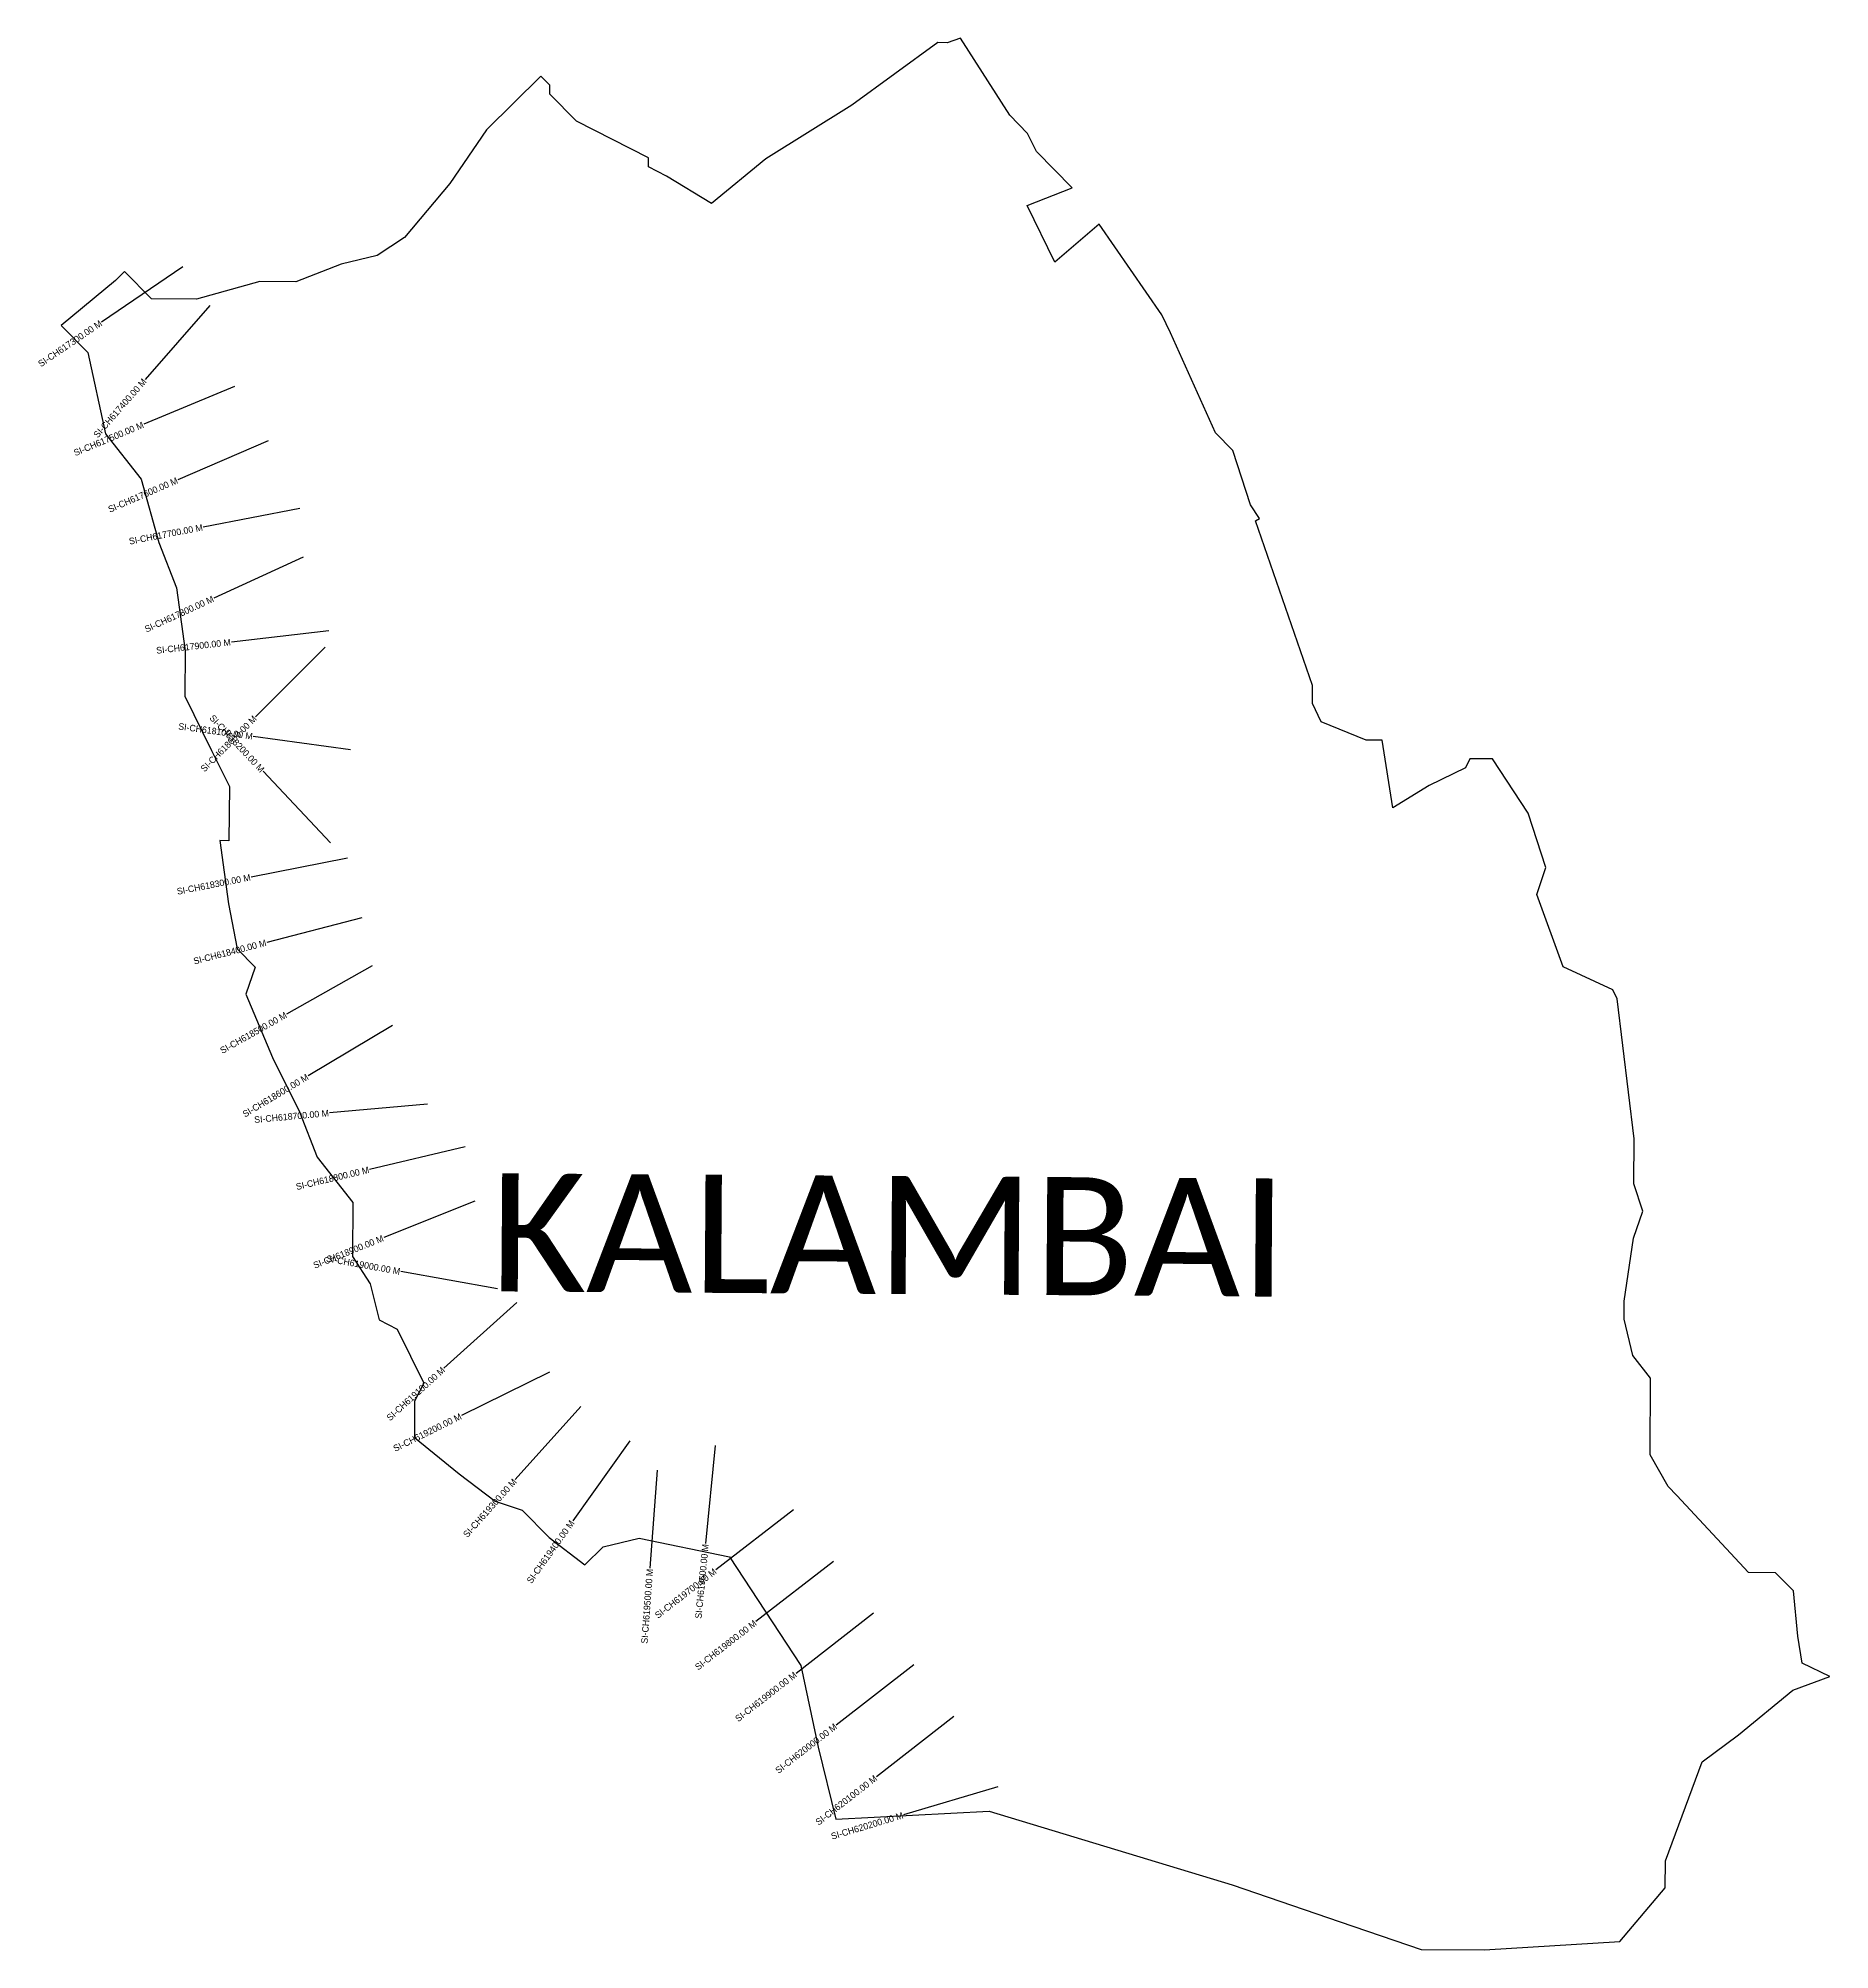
# Model space of a CAD drawing. Header units: metres. Extents: x 323202 to 325938, y 1818214 to 1821133.
import ezdxf
from ezdxf.enums import TextEntityAlignment as Align

# ---------------------------------------------------------------- set-up
doc = ezdxf.new("R2010")
doc.units = ezdxf.units.M
for name, color, linetype in [('CS', 134, 'Continuous'), ('CSMark', 6, 'Continuous'), ('VILLAGE BOUNDRY', 10, 'Continuous'), ('VILLAGE NAME', 250, 'Continuous')]:
    doc.layers.add(name, color=color, linetype=linetype)

msp = doc.modelspace()

# ---------------------------------------------------------------- linework, layer by layer
at = {"layer": 'CS'}
for p, q in [((323422.5, 1820783.8), (323298.5, 1820699.5)), ((323463.7, 1820724.8), (323364.9, 1820611.9)), ((323501.6, 1820601.2), (323363.1, 1820543.6)), ((323552.9, 1820518), (323415.2, 1820458.6)), ((323601.1, 1820414.9), (323453.9, 1820386.4)), ((323606.3, 1820340.5), (323470, 1820277.9)), ((323645.9, 1820227.7), (323496.8, 1820210.8)), ((323639.8, 1820202.9), (323533.8, 1820096.8)), ((323678.9, 1820046.3), (323530.2, 1820066.7)), ((323648.1, 1819904.1), (323545.3, 1820013.4)), ((323674.2, 1819880.5), (323527, 1819851.8)), ((323696.1, 1819789.7), (323550.9, 1819752.1)), ((323711.7, 1819716.4), (323581.1, 1819642.6)), ((323742.9, 1819625.2), (323614.2, 1819548.1)), ((323796.1, 1819505), (323646.7, 1819491.6)), ((323854, 1819440), (323708, 1819405.3)), ((323868.7, 1819357), (323729.5, 1819301.2)), ((323903.1, 1819222.8), (323755.4, 1819249.3)), ((323932.8, 1819202.2), (323821.5, 1819101.6)), ((323982.7, 1819095.9), (323848.3, 1819029.4)), ((324030.4, 1819043.5), (323930.4, 1818931.7)), ((324105.2, 1818990.8), (324018.1, 1818868.7)), ((324235.7, 1818983.5), (324221.1, 1818834.2)), ((324147.3, 1818945.9), (324136.1, 1818796.3)), ((324355.1, 1818885.6), (324236.6, 1818793.6)), ((324416.4, 1818806.6), (324297.9, 1818714.7)), ((324477.7, 1818727.7), (324359.2, 1818635.7)), ((324539, 1818648.7), (324420.6, 1818556.7)), ((324600.4, 1818569.7), (324481.9, 1818477.7)), ((324667.2, 1818462.6), (324523.5, 1818419.5))]:
    msp.add_line(p, q, dxfattribs=at)
at = {"layer": 'VILLAGE BOUNDRY', "flags": 128}
msp.add_lwpolyline([(325477.4, 1819949.2), (325422.9, 1820032.2), (325388.4, 1820032.4), (325381.5, 1820018.7), (325326.2, 1819991.5), (325270.8, 1819957.4), (325254.3, 1820060.9), (325230.2, 1820061), (325161.5, 1820089), (325147.9, 1820116.7), (325148.1, 1820144.3), (325061.2, 1820395.8), (325067.1, 1820399.4), (325053.5, 1820420.4), (325026.5, 1820503.3), (324999.7, 1820530.5), (324931.3, 1820683), (324917.7, 1820710.7), (324822.2, 1820849.1), (324754.7, 1820790.9), (324712.1, 1820877.4), (324781.2, 1820904.5), (324726.5, 1820960), (324712.9, 1820987.6), (324685.5, 1821015.4), (324610.5, 1821133), (324589.8, 1821126.2), (324576, 1821126.3), (324444.5, 1821030.8), (324313.1, 1820949), (324230, 1820880.7), (324161.3, 1820922.5), (324133.9, 1820936.4), (324134, 1820950.2), (324024.1, 1821006.1), (323983.1, 1821047.7), (323983.2, 1821061.4), (323969.5, 1821075.3), (323886.2, 1820993.2), (323830.6, 1820910.9), (323761.1, 1820828.7), (323719.6, 1820801.4), (323664.4, 1820788), (323595.4, 1820760.9), (323540.2, 1820761.3), (323443.6, 1820734.4), (323374.7, 1820734.9), (323333.7, 1820776.5), (323319.8, 1820762.8), (323236.7, 1820694.5), (323277.7, 1820652.9), (323304.4, 1820528.7), (323359.1, 1820459.4), (323386, 1820362.8), (323413.1, 1820293.7), (323426.2, 1820197.2), (323425.7, 1820128.3), (323466.5, 1820045.4), (323493.7, 1819990.1), (323493.1, 1819907.4), (323479.4, 1819907.5), (323492.5, 1819811), (323505.8, 1819742), (323533.2, 1819714.2), (323519.1, 1819673), (323559.8, 1819576.3), (323600.6, 1819493.3), (323627.7, 1819424.3), (323682.3, 1819355), (323681.7, 1819272.3), (323709, 1819230.8), (323722.4, 1819175.6), (323749.9, 1819161.6), (323790.7, 1819078.7), (323776.7, 1819051.2), (323776.4, 1818996.1), (323844.9, 1818940.6), (323899.7, 1818898.9), (323940.9, 1818884.8), (323982, 1818843.2), (324036.8, 1818801.5), (324064.6, 1818828.9), (324119.8, 1818842.3), (324257.4, 1818813.8), (324311.9, 1818730.8), (324366.5, 1818647.7), (324393.1, 1818522.9), (324420, 1818413.2), (324654.3, 1818425.3), (325025.5, 1818312.6), (325190.5, 1818256.4), (325314.2, 1818214.2), (325410.6, 1818213.6), (325617.4, 1818226), (325686.8, 1818308.2), (325687.1, 1818349.5), (325743.2, 1818500.7), (325798.6, 1818541.6), (325881.8, 1818610), (325938.1, 1818630.8), (325895.8, 1818651.2), (325889.2, 1818692.6), (325882.8, 1818761.5), (325855.4, 1818789.3), (325814.1, 1818789.5), (325704.6, 1818907.4), (325691, 1818921.3), (325663.7, 1818969.7), (325664.5, 1819086.8), (325637.2, 1819121.4), (325623.8, 1819176.6), (325624, 1819204.2), (325638.4, 1819300.5), (325652.5, 1819341.8), (325639, 1819383.2), (325639.4, 1819452.1), (325613.3, 1819665.8), (325606.5, 1819679.6), (325531, 1819714.6), (325490.4, 1819825), (325504.5, 1819866.3)], close=True, dxfattribs=at)

# ---------------------------------------------------------------- texts
at = {"layer": 'CSMark'}
for s, rotation, p in [('SI-CH617300.00 M', 34.2302, (323297.7, 1820698.9)), ('SI-CH617400.00 M', 48.8357, (323364.3, 1820611.2)), ('SI-CH617500.00 M', 22.6175, (323362.2, 1820543.2)), ('SI-CH617600.00 M', 23.3568, (323414.3, 1820458.2)), ('SI-CH617700.00 M', 10.9436, (323452.9, 1820386.2)), ('SI-CH617800.00 M', 24.6658, (323469.1, 1820277.5)), ('SI-CH617900.00 M', 6.4359, (323495.8, 1820210.7)), ('SI-CH618000.00 M', 45.0208, (323533.1, 1820096.1)), ('SI-CH618200.00 M', 313.2355, (323544.6, 1820014.1)), ('SI-CH618100.00 M', 352.1844, (323529.3, 1820066.8)), ('SI-CH618300.00 M', 11.0428, (323526, 1819851.6)), ('SI-CH618400.00 M', 14.5267, (323549.9, 1819751.8)), ('SI-CH618500.00 M', 29.4573, (323580.3, 1819642.2)), ('SI-CH618600.00 M', 30.9157, (323613.3, 1819547.6)), ('SI-CH618700.00 M', 5.1279, (323645.7, 1819491.5)), ('SI-CH618800.00 M', 13.3588, (323707, 1819405.1)), ('SI-CH618900.00 M', 21.8552, (323728.6, 1819300.8)), ('SI-CH619000.00 M', 349.818, (323754.5, 1819249.4)), ('SI-CH619100.00 M', 42.1262, (323820.8, 1819101)), ('SI-CH619200.00 M', 26.3024, (323847.4, 1819029)), ('SI-CH619300.00 M', 48.1926, (323929.8, 1818930.9)), ('SI-CH619400.00 M', 54.5051, (324017.5, 1818867.9)), ('SI-CH619600.00 M', 84.4022, (324221, 1818833.2)), ('SI-CH619500.00 M', 85.6846, (324136, 1818795.3)), ('SI-CH619700.00 M', 37.8261, (324235.8, 1818793)), ('SI-CH619800.00 M', 37.8261, (324297.1, 1818714)), ('SI-CH619900.00 M', 37.8261, (324358.4, 1818635.1)), ('SI-CH620000.00 M', 37.8261, (324419.8, 1818556.1)), ('SI-CH620100.00 M', 37.8261, (324481.1, 1818477.1)), ('SI-CH620200.00 M', 16.6743, (324522.6, 1818419.3))]:
    msp.add_text(s, height=10, rotation=rotation, dxfattribs=at).set_placement(p, align=Align.MIDDLE_RIGHT)
at = {"layer": 'VILLAGE NAME', "insert": (323893.4, 1819399.5), "char_height": 180.345, "attachment_point": 1, "rotation": 359.6139}
msp.add_mtext_dynamic_manual_height_columns('{\\fCalibri|b0|i0|c0|p34;KALAMBAI}', width=1779.605, gutter_width=901.7, heights=[0], dxfattribs=at)

doc.saveas('drawing.dxf')
